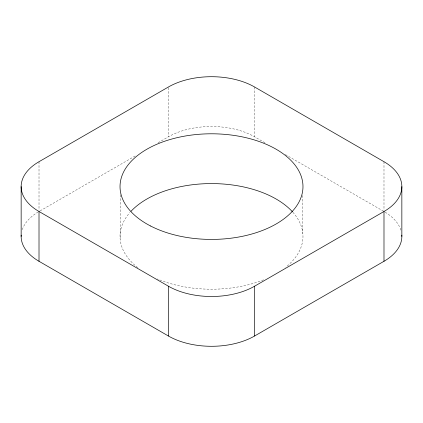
<?xml version="1.0" encoding="UTF-8"?>
<svg xmlns="http://www.w3.org/2000/svg" width="423" height="423" viewBox="0 0 423 423"><rect width="100%" height="100%" fill="white"/><g stroke="black" fill="none" stroke-linecap="round" stroke-linejoin="round"><path stroke-width="0.32" stroke-dasharray="2.12 1.59" d="M40.153 210.844L136.465 155.236M158.117 142.736L168.38 136.814A60.986 35.209 0 0 1 254.62 136.814L266.019 143.392M285.398 154.58L383.989 211.5M383.989 161.708L383.989 210.189M302.831 195.437L302.831 233.433M254.62 87.016L254.62 136.814M168.38 87.672L168.38 136.814M120.169 194.807L120.169 239.36M39.011 161.708L39.011 210.189M22.276 229.668A60.986 35.209 0 0 1 37.848 212.193M385.152 212.193A60.986 35.209 0 0 1 401.258 231.497M292.843 212.235A91.474 52.812 0 0 1 285.805 267.204M263.518 279.841A91.474 52.812 0 0 1 157.293 278.937M137.782 267.664A91.474 52.812 0 0 1 129.84 212.595"/><path stroke-width="0.63" d="M39.011 211.5L168.38 286.186A60.986 35.209 0 0 0 254.62 286.186L383.989 211.5A60.986 35.209 0 0 0 383.989 161.708L254.62 87.016A60.986 35.209 0 0 0 168.38 87.016L39.011 161.708A60.986 35.209 0 0 0 39.011 211.5L39.011 261.292L168.38 335.984A60.986 35.209 0 0 0 254.62 335.984L383.989 261.292A60.986 35.209 0 0 0 401.813 235.177M401.85 186.601L401.85 236.399M383.989 211.5L383.989 261.292M254.62 286.186L254.62 335.984M168.38 286.186L168.38 335.984M21.15 186.601L21.15 236.399M39.011 261.292A60.986 35.209 0 0 1 21.187 235.177M131.061 211.246A91.474 52.812 0 0 1 211.986 183.582A91.474 52.812 0 0 1 292.399 211.743M150.546 225.982A91.474 52.812 0 0 0 301.049 197.388A91.474 52.812 0 0 0 182.905 136.439A91.474 52.812 0 0 0 150.546 225.982"/></g></svg>
